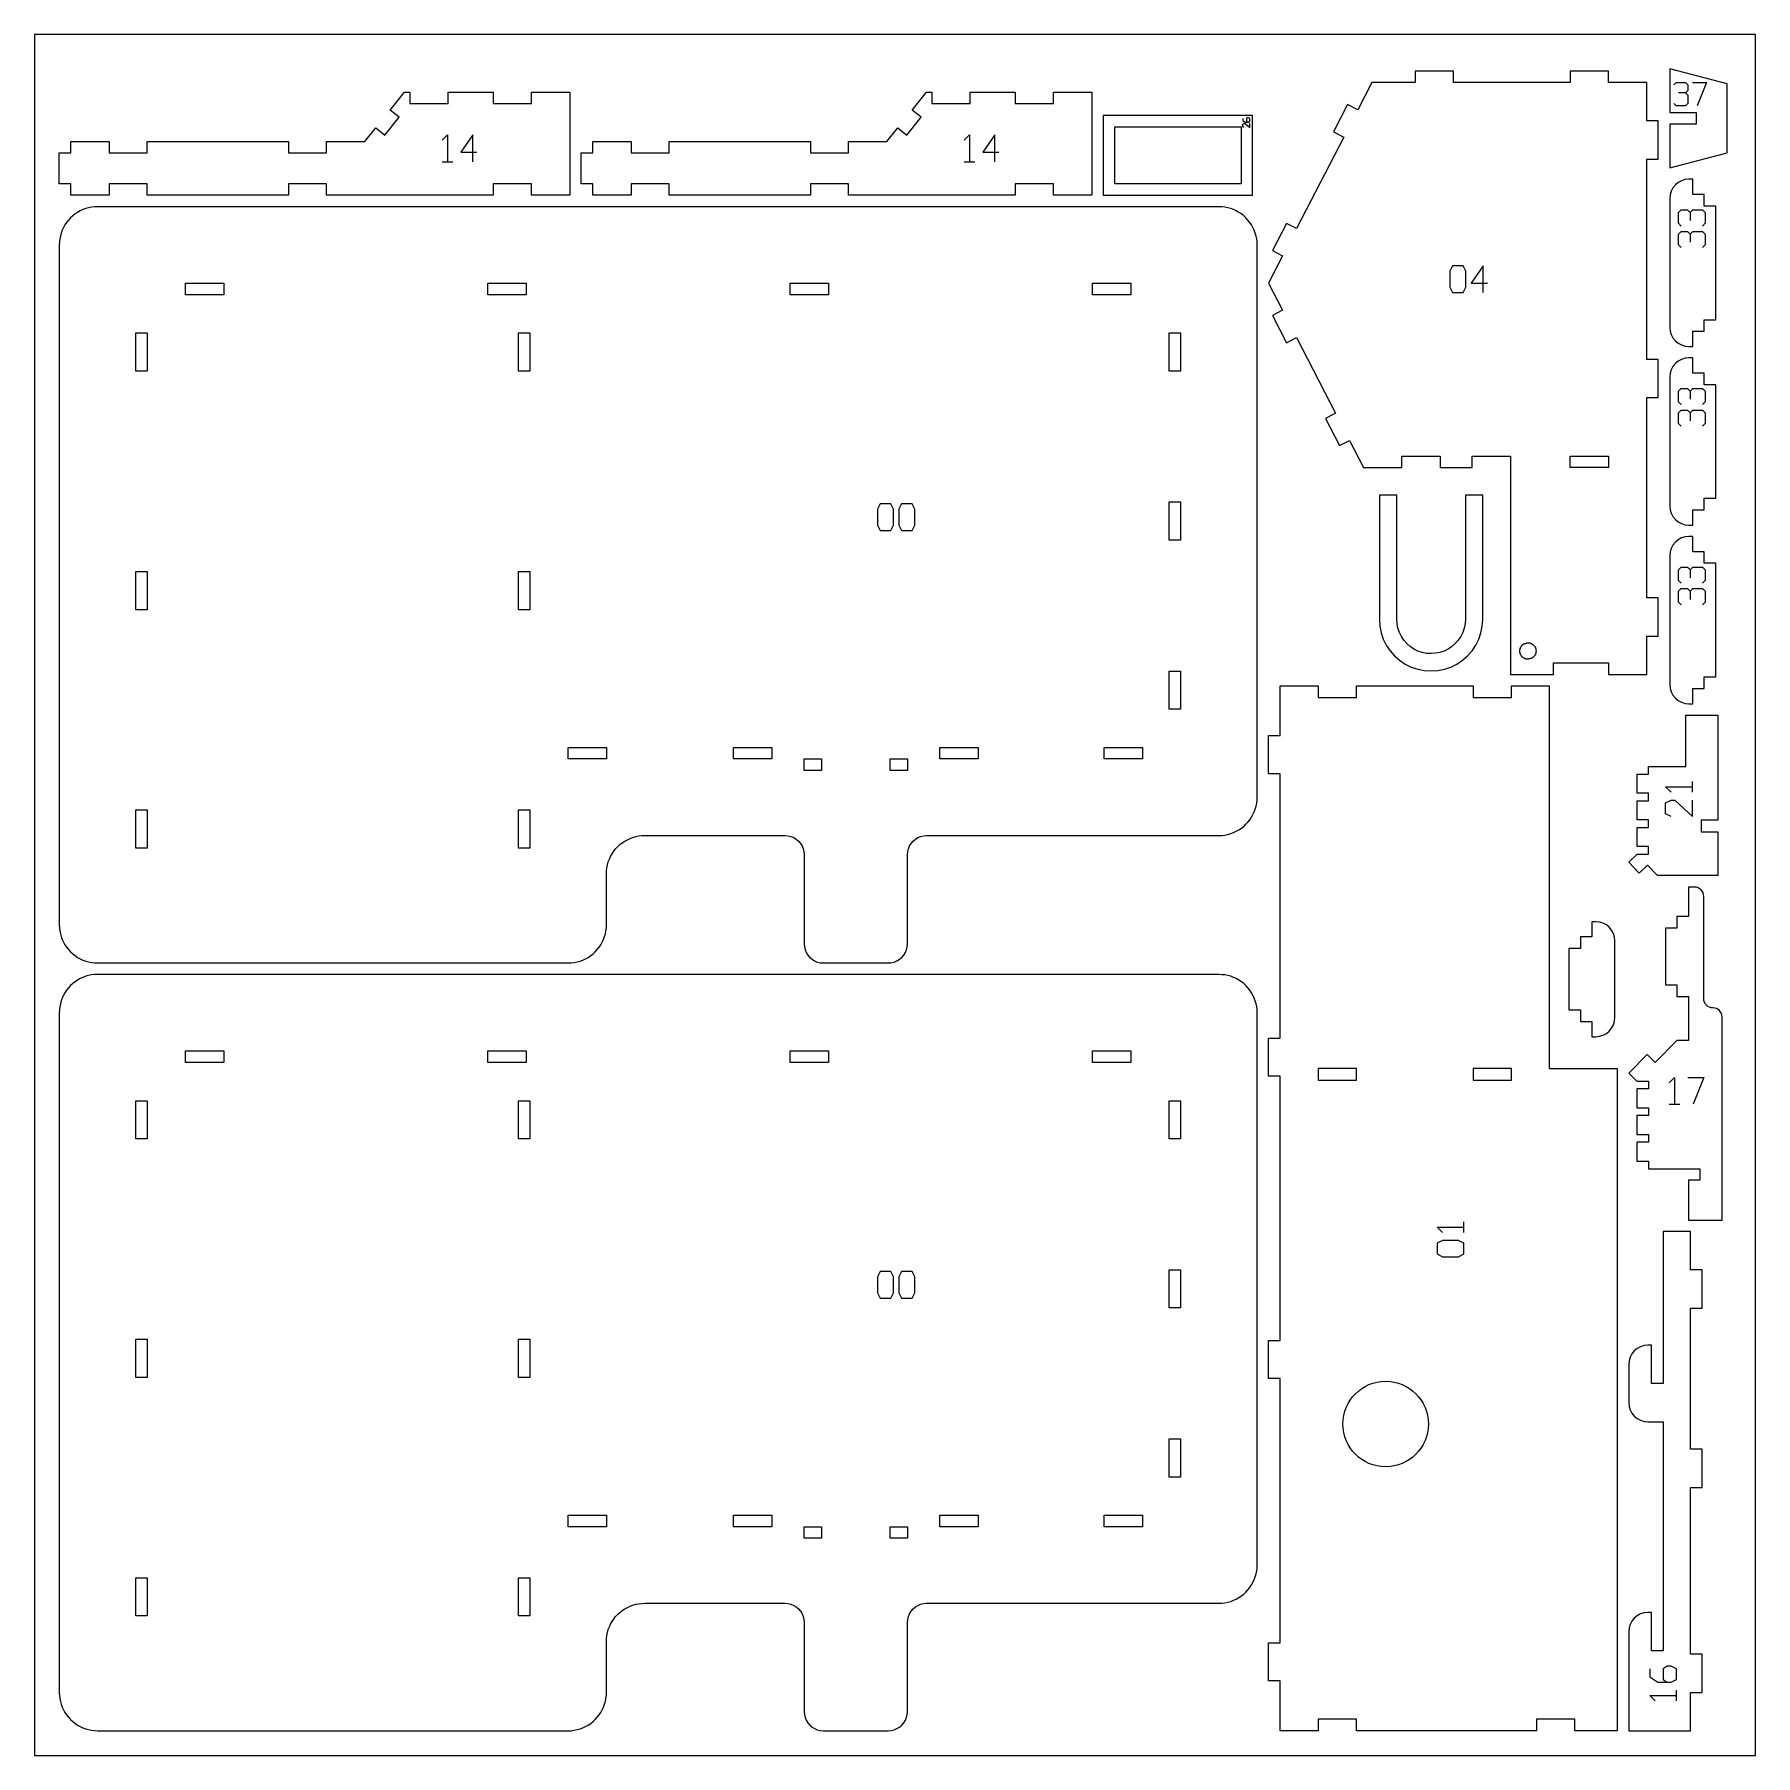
# Model space of a CAD drawing. Header units: millimetres. Extents: x 0 to 450, y 0 to 450.
import ezdxf

# ---------------------------------------------------------------- set-up
doc = ezdxf.new("R2010")
doc.units = ezdxf.units.MM
for name, color, linetype in [('CUT', 1, 'Continuous'), ('ENGRAVE', 5, 'Continuous'), ('SHEET', 8, 'Continuous')]:
    doc.layers.add(name, color=color, linetype=linetype)

msp = doc.modelspace()

# ---------------------------------------------------------------- linework, layer by layer
at = {"layer": 'CUT'}
for p, q in [((442.53, 437.08), (427.57, 441.01)), ((427.57, 441.01), (427.57, 429.57)), ((349.67, 437.39), (346, 430.28)), ((361.04, 437.39), (349.67, 437.39)), ((361.04, 440.39), (361.04, 437.39)), ((371.04, 440.39), (361.04, 440.39)), ((371.04, 437.39), (371.04, 440.39)), ((401.56, 437.39), (371.04, 437.39)), ((401.56, 440.39), (401.56, 437.39)), ((411.56, 440.39), (401.56, 440.39)), ((411.56, 437.39), (411.56, 440.39)), ((421.57, 437.39), (411.56, 437.39)), ((421.57, 427.39), (421.57, 437.39)), ((442.53, 419.05), (442.53, 437.08)), ((93, 430.24), (96.75, 434.91)), ((96.75, 434.91), (98.19, 434.91)), ((98.19, 434.91), (98.19, 431.91)), ((108.19, 431.91), (108.19, 434.91)), ((108.19, 434.91), (119.98, 434.91)), ((119.98, 434.91), (119.98, 431.91)), ((129.98, 431.91), (129.98, 434.91)), ((129.98, 434.91), (139.98, 434.91)), ((139.98, 434.91), (139.98, 407.96)), ((229.48, 430.24), (233.23, 434.91)), ((233.23, 434.91), (234.67, 434.91)), ((234.67, 434.91), (234.67, 431.91)), ((244.67, 431.91), (244.67, 434.91)), ((244.67, 434.91), (256.45, 434.91)), ((256.45, 434.91), (256.45, 431.91)), ((266.46, 431.91), (266.46, 434.91)), ((266.46, 434.91), (276.46, 434.91)), ((276.46, 434.91), (276.46, 407.96)), ((91.59, 423.68), (95.34, 428.36)), ((95.34, 428.36), (93, 430.24)), ((98.19, 431.91), (108.19, 431.91)), ((119.98, 431.91), (129.98, 431.91)), ((228.07, 423.68), (231.82, 428.36)), ((231.82, 428.36), (229.48, 430.24)), ((234.67, 431.91), (244.67, 431.91)), ((256.45, 431.91), (266.46, 431.91)), ((279.46, 428.83), (279.46, 407.96)), ((318.47, 428.83), (279.46, 428.83)), ((318.47, 407.96), (318.47, 428.83)), ((343.33, 431.65), (339.67, 424.54)), ((346, 430.28), (343.33, 431.65)), ((427.57, 429.57), (434.43, 429.57)), ((434.43, 429.57), (434.43, 426.57)), ((86.4, 422.01), (89.25, 425.56)), ((89.25, 425.56), (91.59, 423.68)), ((222.88, 422.01), (225.73, 425.56)), ((225.73, 425.56), (228.07, 423.68)), ((282.46, 410.96), (282.46, 425.83)), ((282.46, 425.83), (315.47, 425.83)), ((315.47, 425.83), (315.47, 410.96)), ((342.34, 423.16), (330.01, 399.22)), ((339.67, 424.54), (342.34, 423.16)), ((424.57, 427.39), (421.57, 427.39)), ((424.57, 417.39), (424.57, 427.39)), ((427.57, 426.57), (427.57, 415.12)), ((434.43, 426.57), (427.57, 426.57)), ((6.5, 410.96), (6.5, 419.01)), ((6.5, 419.01), (9.5, 419.01)), ((9.5, 419.01), (9.5, 422.01)), ((9.5, 422.01), (19.5, 422.01)), ((19.5, 422.01), (19.5, 419.01)), ((19.5, 419.01), (29.5, 419.01)), ((29.5, 419.01), (29.5, 422.01)), ((29.5, 422.01), (66.4, 422.01)), ((66.4, 422.01), (66.4, 419.01)), ((66.4, 419.01), (76.4, 419.01)), ((76.4, 419.01), (76.4, 422.01)), ((76.4, 422.01), (86.4, 422.01)), ((142.98, 410.96), (142.98, 419.01)), ((142.98, 419.01), (145.98, 419.01)), ((145.98, 419.01), (145.98, 422.01)), ((145.98, 422.01), (155.98, 422.01)), ((155.98, 422.01), (155.98, 419.01)), ((155.98, 419.01), (165.98, 419.01)), ((165.98, 419.01), (165.98, 422.01)), ((165.98, 422.01), (202.88, 422.01)), ((202.88, 422.01), (202.88, 419.01)), ((202.88, 419.01), (212.88, 419.01)), ((212.88, 419.01), (212.88, 422.01)), ((212.88, 422.01), (222.88, 422.01)), ((427.57, 415.12), (442.53, 419.05)), ((421.57, 365.03), (421.57, 417.39)), ((421.57, 417.39), (424.57, 417.39)), ((9.5, 410.96), (6.5, 410.96)), ((9.5, 407.96), (9.5, 410.96)), ((19.5, 410.96), (19.5, 407.96)), ((29.5, 410.96), (19.5, 410.96)), ((29.5, 407.96), (29.5, 410.96)), ((66.4, 410.96), (66.4, 407.96)), ((76.4, 410.96), (66.4, 410.96)), ((76.4, 407.96), (76.4, 410.96)), ((119.98, 410.96), (119.98, 407.96)), ((129.98, 410.96), (119.98, 410.96)), ((129.98, 407.96), (129.98, 410.96)), ((145.98, 410.96), (142.98, 410.96)), ((145.98, 407.96), (145.98, 410.96)), ((155.98, 410.96), (155.98, 407.96)), ((165.98, 410.96), (155.98, 410.96)), ((165.98, 407.96), (165.98, 410.96)), ((202.88, 410.96), (202.88, 407.96)), ((212.88, 410.96), (202.88, 410.96)), ((212.88, 407.96), (212.88, 410.96)), ((256.45, 410.96), (256.45, 407.96)), ((266.46, 410.96), (256.45, 410.96)), ((266.46, 407.96), (266.46, 410.96)), ((315.47, 410.96), (282.46, 410.96)), ((428.41, 409.9), (427.95, 409.04)), ((429.03, 410.66), (428.41, 409.9)), ((429.79, 411.28), (429.03, 410.66)), ((430.65, 411.74), (429.79, 411.28)), ((431.59, 412.03), (430.65, 411.74)), ((432.57, 412.12), (431.59, 412.03)), ((433.57, 412.12), (432.57, 412.12)), ((433.57, 408.12), (433.57, 412.12)), ((19.5, 407.96), (9.5, 407.96)), ((66.4, 407.96), (29.5, 407.96)), ((119.98, 407.96), (76.4, 407.96)), ((139.98, 407.96), (129.98, 407.96)), ((155.98, 407.96), (145.98, 407.96)), ((202.88, 407.96), (165.98, 407.96)), ((256.45, 407.96), (212.88, 407.96)), ((276.46, 407.96), (266.46, 407.96)), ((279.46, 407.96), (318.47, 407.96)), ((427.66, 408.1), (427.57, 407.12)), ((427.57, 407.12), (427.57, 373.42)), ((427.95, 409.04), (427.66, 408.1)), ((436.57, 408.12), (433.57, 408.12)), ((436.57, 405.12), (436.57, 408.12)), ((439.57, 405.12), (436.57, 405.12)), ((439.57, 375.42), (439.57, 405.12)), ((8.41, 400.83), (7.97, 400.18)), ((8.9, 401.45), (8.41, 400.83)), ((9.43, 402.03), (8.9, 401.45)), ((10.01, 402.56), (9.43, 402.03)), ((10.62, 403.05), (10.01, 402.56)), ((11.28, 403.48), (10.62, 403.05)), ((11.96, 403.87), (11.28, 403.48)), ((12.67, 404.19), (11.96, 403.87)), ((13.41, 404.47), (12.67, 404.19)), ((14.17, 404.68), (13.41, 404.47)), ((14.94, 404.83), (14.17, 404.68)), ((15.72, 404.93), (14.94, 404.83)), ((16.5, 404.96), (15.72, 404.93)), ((309.68, 404.96), (16.5, 404.96)), ((310.46, 404.89), (309.68, 404.96)), ((311.24, 404.83), (310.46, 404.89)), ((312.01, 404.68), (311.24, 404.83)), ((312.77, 404.47), (312.01, 404.68)), ((313.5, 404.19), (312.77, 404.47)), ((314.22, 403.87), (313.5, 404.19)), ((314.9, 403.48), (314.22, 403.87)), ((315.56, 403.05), (314.9, 403.48)), ((316.17, 402.56), (315.56, 403.05)), ((316.75, 402.03), (316.17, 402.56)), ((317.28, 401.45), (316.75, 402.03)), ((317.77, 400.83), (317.28, 401.45)), ((318.2, 400.18), (317.77, 400.83)), ((327.34, 400.59), (323.67, 393.48)), ((330.01, 399.22), (327.34, 400.59)), ((6.62, 396.52), (6.53, 395.74)), ((6.78, 397.29), (6.62, 396.52)), ((6.99, 398.05), (6.78, 397.29)), ((7.26, 398.78), (6.99, 398.05)), ((7.59, 399.5), (7.26, 398.78)), ((7.97, 400.18), (7.59, 399.5)), ((318.59, 399.5), (318.2, 400.18)), ((318.92, 398.78), (318.59, 399.5)), ((319.19, 398.05), (318.92, 398.78)), ((319.4, 397.29), (319.19, 398.05)), ((319.56, 396.52), (319.4, 397.29)), ((319.65, 395.74), (319.56, 396.52)), ((6.53, 395.74), (6.5, 394.95)), ((6.5, 394.95), (6.5, 217.23)), ((319.68, 394.95), (319.65, 395.74)), ((319.68, 250.56), (319.68, 394.95)), ((326.34, 392.1), (322.68, 384.99)), ((323.67, 393.48), (326.34, 392.1)), ((39.51, 381.95), (39.51, 384.95)), ((39.51, 384.95), (49.51, 384.95)), ((49.51, 384.95), (49.51, 381.95)), ((118.56, 381.95), (118.56, 384.95)), ((118.56, 384.95), (128.56, 384.95)), ((128.56, 384.95), (128.56, 381.95)), ((197.62, 381.95), (197.62, 384.95)), ((197.62, 384.95), (207.62, 384.95)), ((207.62, 384.95), (207.62, 381.95)), ((276.67, 381.95), (276.67, 384.95)), ((276.67, 384.95), (286.67, 384.95)), ((286.67, 384.95), (286.67, 381.95)), ((322.68, 384.99), (326.34, 377.88)), ((49.51, 381.95), (39.51, 381.95)), ((128.56, 381.95), (118.56, 381.95)), ((207.62, 381.95), (197.62, 381.95)), ((286.67, 381.95), (276.67, 381.95)), ((326.34, 377.88), (323.67, 376.5)), ((323.67, 376.5), (327.34, 369.39)), ((436.57, 372.42), (436.57, 375.42)), ((436.57, 375.42), (439.57, 375.42)), ((26.5, 361.95), (26.5, 371.95)), ((26.5, 371.95), (29.5, 371.95)), ((29.5, 371.95), (29.5, 361.95)), ((126.56, 361.95), (126.56, 371.95)), ((126.56, 371.95), (129.56, 371.95)), ((129.56, 371.95), (129.56, 361.95)), ((296.67, 361.95), (296.67, 371.95)), ((296.67, 371.95), (299.67, 371.95)), ((299.67, 371.95), (299.67, 361.95)), ((327.34, 369.39), (330.01, 370.76)), ((330.01, 370.76), (340.19, 350.99)), ((427.57, 373.42), (427.66, 372.45)), ((427.66, 372.45), (427.95, 371.51)), ((427.95, 371.51), (428.41, 370.64)), ((428.41, 370.64), (429.03, 369.89)), ((429.03, 369.89), (429.79, 369.26)), ((429.79, 369.26), (430.65, 368.8)), ((433.57, 368.42), (433.57, 372.42)), ((433.57, 372.42), (436.57, 372.42)), ((424.57, 365.03), (421.57, 365.03)), ((424.57, 355.03), (424.57, 365.03)), ((429.79, 364.58), (429.03, 363.96)), ((430.65, 365.04), (429.79, 364.58)), ((430.65, 368.8), (431.59, 368.52)), ((431.59, 365.33), (430.65, 365.04)), ((431.59, 368.52), (432.57, 368.42)), ((432.57, 365.42), (431.59, 365.33)), ((432.57, 368.42), (433.57, 368.42)), ((433.57, 365.42), (432.57, 365.42)), ((433.57, 361.42), (433.57, 365.42)), ((29.5, 361.95), (26.5, 361.95)), ((129.56, 361.95), (126.56, 361.95)), ((299.67, 361.95), (296.67, 361.95)), ((427.66, 361.4), (427.57, 360.42)), ((427.57, 360.42), (427.57, 326.72)), ((427.95, 362.33), (427.66, 361.4)), ((428.41, 363.2), (427.95, 362.33)), ((429.03, 363.96), (428.41, 363.2)), ((436.57, 361.42), (433.57, 361.42)), ((436.57, 358.42), (436.57, 361.42)), ((439.57, 358.42), (436.57, 358.42)), ((439.57, 328.72), (439.57, 358.42)), ((421.57, 302.67), (421.57, 355.03)), ((421.57, 355.03), (424.57, 355.03)), ((340.19, 350.99), (337.52, 349.61)), ((337.52, 349.61), (341.18, 342.5)), ((341.18, 342.5), (343.85, 343.87)), ((343.85, 343.87), (347.52, 336.76)), ((357.52, 336.76), (357.52, 339.76)), ((357.52, 339.76), (367.52, 339.76)), ((367.52, 339.76), (367.52, 336.76)), ((375.9, 336.76), (375.9, 339.76)), ((375.9, 339.76), (385.9, 339.76)), ((385.9, 339.76), (385.9, 282.67)), ((401.56, 336.76), (401.56, 339.76)), ((401.56, 339.76), (411.56, 339.76)), ((411.56, 339.76), (411.56, 336.76)), ((347.52, 336.76), (357.52, 336.76)), ((367.52, 336.76), (375.9, 336.76)), ((411.56, 336.76), (401.56, 336.76)), ((351.65, 329.57), (351.65, 297.03)), ((356.18, 329.57), (351.65, 329.57)), ((356.18, 297.18), (356.18, 329.57)), ((374.13, 329.57), (374.13, 297.18)), ((378.66, 329.57), (374.13, 329.57)), ((378.66, 297.03), (378.66, 329.57)), ((436.57, 325.72), (436.57, 328.72)), ((436.57, 328.72), (439.57, 328.72)), ((296.67, 317.75), (296.67, 327.76)), ((296.67, 327.76), (299.67, 327.76)), ((299.67, 327.76), (299.67, 317.75)), ((427.57, 326.72), (427.66, 325.74)), ((427.66, 325.74), (427.95, 324.8)), ((427.95, 324.8), (428.41, 323.94)), ((433.57, 321.72), (433.57, 325.72)), ((433.57, 325.72), (436.57, 325.72)), ((428.41, 323.94), (429.03, 323.18)), ((429.03, 323.18), (429.79, 322.56)), ((429.79, 322.56), (430.65, 322.1)), ((430.65, 322.1), (431.59, 321.81)), ((431.59, 321.81), (432.57, 321.72)), ((432.57, 321.72), (433.57, 321.72)), ((299.67, 317.75), (296.67, 317.75)), ((427.95, 315.63), (427.66, 314.69)), ((428.41, 316.49), (427.95, 315.63)), ((429.03, 317.25), (428.41, 316.49)), ((429.79, 317.87), (429.03, 317.25)), ((430.65, 318.34), (429.79, 317.87)), ((431.59, 318.62), (430.65, 318.34)), ((432.57, 318.72), (431.59, 318.62)), ((433.57, 318.72), (432.57, 318.72)), ((433.57, 314.72), (433.57, 318.72)), ((427.66, 314.69), (427.57, 313.72)), ((427.57, 313.72), (427.57, 280.01)), ((436.57, 314.72), (433.57, 314.72)), ((436.57, 311.72), (436.57, 314.72)), ((439.57, 311.72), (436.57, 311.72)), ((439.57, 282.01), (439.57, 311.72)), ((26.5, 299.59), (26.5, 309.59)), ((26.5, 309.59), (29.5, 309.59)), ((29.5, 309.59), (29.5, 299.59)), ((126.56, 299.59), (126.56, 309.59)), ((126.56, 309.59), (129.56, 309.59)), ((129.56, 309.59), (129.56, 299.59)), ((424.57, 302.67), (421.57, 302.67)), ((424.57, 292.67), (424.57, 302.67)), ((29.5, 299.59), (26.5, 299.59)), ((129.56, 299.59), (126.56, 299.59)), ((351.65, 297.03), (351.76, 295.32)), ((356.26, 295.91), (356.18, 297.18)), ((374.13, 297.18), (374.05, 295.91)), ((378.55, 295.32), (378.66, 297.03)), ((351.76, 295.32), (352.1, 293.58)), ((352.1, 293.58), (352.67, 291.91)), ((356.49, 294.76), (356.26, 295.91)), ((356.87, 293.65), (356.49, 294.76)), ((357.39, 292.59), (356.87, 293.65)), ((358.04, 291.62), (357.39, 292.59)), ((372.92, 292.59), (372.27, 291.62)), ((373.44, 293.65), (372.92, 292.59)), ((373.82, 294.76), (373.44, 293.65)), ((374.05, 295.91), (373.82, 294.76)), ((377.64, 291.91), (378.21, 293.58)), ((378.21, 293.58), (378.55, 295.32)), ((421.57, 282.67), (421.57, 292.67)), ((421.57, 292.67), (424.57, 292.67)), ((352.67, 291.91), (353.45, 290.32)), ((353.45, 290.32), (354.44, 288.85)), ((354.44, 288.85), (355.6, 287.53)), ((358.81, 290.74), (358.04, 291.62)), ((359.7, 289.96), (358.81, 290.74)), ((360.67, 289.31), (359.7, 289.96)), ((361.72, 288.79), (360.67, 289.31)), ((362.83, 288.42), (361.72, 288.79)), ((363.98, 288.11), (362.83, 288.42)), ((365.16, 288.11), (363.98, 288.11)), ((366.33, 288.19), (365.16, 288.11)), ((367.48, 288.42), (366.33, 288.19)), ((368.59, 288.79), (367.48, 288.42)), ((369.64, 289.31), (368.59, 288.79)), ((370.61, 289.96), (369.64, 289.31)), ((371.5, 290.74), (370.61, 289.96)), ((372.27, 291.62), (371.5, 290.74)), ((374.71, 287.53), (375.87, 288.85)), ((375.87, 288.85), (376.86, 290.32)), ((376.86, 290.32), (377.64, 291.91)), ((388.36, 288.79), (388.38, 289.07)), ((388.38, 288.52), (388.36, 288.79)), ((388.38, 289.07), (388.43, 289.34)), ((388.43, 288.24), (388.38, 288.52)), ((388.43, 289.34), (388.52, 289.61)), ((388.52, 287.98), (388.43, 288.24)), ((388.52, 289.61), (388.65, 289.85)), ((388.65, 289.85), (388.8, 290.08)), ((388.8, 290.08), (388.98, 290.29)), ((388.98, 290.29), (389.19, 290.48)), ((389.19, 290.48), (389.42, 290.63)), ((389.42, 290.63), (389.67, 290.75)), ((389.67, 290.75), (389.93, 290.75)), ((389.93, 290.84), (390.21, 290.84)), ((390.21, 290.9), (390.48, 290.9)), ((390.48, 290.92), (390.76, 290.92)), ((390.76, 290.9), (391.03, 290.9)), ((391.03, 290.84), (391.29, 290.84)), ((391.29, 290.75), (391.54, 290.63)), ((391.54, 290.63), (391.77, 290.48)), ((391.77, 290.48), (391.98, 290.29)), ((391.98, 290.29), (392.17, 290.08)), ((392.17, 290.08), (392.32, 289.85)), ((392.32, 289.85), (392.44, 289.61)), ((392.44, 289.61), (392.53, 289.34)), ((392.53, 288.24), (392.44, 287.98)), ((392.53, 289.34), (392.59, 289.07)), ((392.59, 288.52), (392.53, 288.24)), ((392.59, 289.07), (392.6, 288.79)), ((392.6, 288.79), (392.59, 288.52)), ((296.67, 273.56), (296.67, 283.56)), ((296.67, 283.56), (299.67, 283.56)), ((299.67, 283.56), (299.67, 273.56)), ((355.6, 287.53), (356.93, 286.36)), ((356.93, 286.36), (358.4, 285.38)), ((358.4, 285.38), (359.98, 284.6)), ((359.98, 284.6), (361.66, 284.03)), ((361.66, 284.03), (363.39, 283.68)), ((363.39, 283.68), (365.16, 283.57)), ((365.16, 283.57), (366.92, 283.68)), ((366.92, 283.68), (368.65, 284.03)), ((368.65, 284.03), (370.33, 284.6)), ((370.33, 284.6), (371.91, 285.38)), ((371.91, 285.38), (373.38, 286.36)), ((373.38, 286.36), (374.71, 287.53)), ((388.65, 287.73), (388.52, 287.98)), ((388.8, 287.5), (388.65, 287.73)), ((388.98, 287.29), (388.8, 287.5)), ((389.19, 287.11), (388.98, 287.29)), ((389.42, 286.96), (389.19, 287.11)), ((389.67, 286.83), (389.42, 286.96)), ((389.93, 286.74), (389.67, 286.74)), ((390.21, 286.69), (389.93, 286.69)), ((390.48, 286.67), (390.21, 286.67)), ((390.76, 286.69), (390.48, 286.69)), ((391.03, 286.74), (390.76, 286.74)), ((391.29, 286.83), (391.03, 286.83)), ((391.54, 286.96), (391.29, 286.83)), ((391.77, 287.11), (391.54, 286.96)), ((391.98, 287.29), (391.77, 287.11)), ((392.17, 287.5), (391.98, 287.29)), ((392.32, 287.73), (392.17, 287.5)), ((392.44, 287.98), (392.32, 287.73)), ((397.21, 282.67), (397.21, 285.67)), ((397.21, 285.67), (411.56, 285.67)), ((411.56, 285.67), (411.56, 282.67)), ((325.68, 279.67), (335.68, 279.67)), ((325.68, 266.67), (325.68, 279.67)), ((335.68, 279.67), (335.68, 276.67)), ((345.68, 279.67), (376.2, 279.67)), ((345.68, 276.67), (345.68, 279.67)), ((376.2, 279.67), (376.2, 276.67)), ((385.9, 282.67), (397.21, 282.67)), ((386.2, 279.67), (396, 279.67)), ((386.2, 276.67), (386.2, 279.67)), ((396, 279.67), (396, 179.62)), ((411.56, 282.67), (421.57, 282.67)), ((427.57, 280.01), (427.66, 279.04)), ((427.66, 279.04), (427.95, 278.1)), ((433.57, 275.01), (433.57, 279.01)), ((433.57, 279.01), (436.57, 279.01)), ((436.57, 279.01), (436.57, 282.01)), ((436.57, 282.01), (439.57, 282.01)), ((335.68, 276.67), (345.68, 276.67)), ((376.2, 276.67), (386.2, 276.67)), ((427.95, 278.1), (428.41, 277.24)), ((428.41, 277.24), (429.03, 276.48)), ((429.03, 276.48), (429.79, 275.86)), ((429.79, 275.86), (430.65, 275.39)), ((430.65, 275.39), (431.59, 275.11)), ((431.59, 275.11), (432.57, 275.01)), ((432.57, 275.01), (433.57, 275.01)), ((299.67, 273.56), (296.67, 273.56)), ((431.76, 272.01), (440.13, 272.01)), ((431.76, 258.56), (431.76, 272.01)), ((440.13, 272.01), (440.13, 244.53)), ((322.68, 266.67), (325.68, 266.67)), ((322.68, 256.67), (322.68, 266.67)), ((139.56, 260.56), (139.56, 263.56)), ((139.56, 263.56), (149.56, 263.56)), ((149.56, 263.56), (149.56, 260.56)), ((182.77, 260.56), (182.77, 263.56)), ((182.77, 263.56), (192.77, 263.56)), ((192.77, 263.56), (192.77, 260.56)), ((236.72, 260.56), (236.72, 263.56)), ((236.72, 263.56), (246.72, 263.56)), ((246.72, 263.56), (246.72, 260.56)), ((279.67, 260.56), (279.67, 263.56)), ((279.67, 263.56), (289.67, 263.56)), ((289.67, 263.56), (289.67, 260.56)), ((149.56, 260.56), (139.56, 260.56)), ((192.77, 260.56), (182.77, 260.56)), ((201.24, 257.56), (201.24, 260.56)), ((201.24, 260.56), (205.77, 260.56)), ((205.77, 257.56), (201.24, 257.56)), ((205.77, 260.56), (205.77, 257.56)), ((223.72, 257.56), (223.72, 260.56)), ((223.72, 260.56), (228.25, 260.56)), ((228.25, 257.56), (223.72, 257.56)), ((228.25, 260.56), (228.25, 257.56)), ((246.72, 260.56), (236.72, 260.56)), ((289.67, 260.56), (279.67, 260.56)), ((325.68, 256.67), (322.68, 256.67)), ((325.68, 187.61), (325.68, 256.67)), ((419.01, 256.56), (422.01, 256.56)), ((419.01, 251.6), (419.01, 256.56)), ((422.01, 258.56), (431.76, 258.56)), ((422.01, 256.56), (422.01, 258.56)), ((319.19, 247.47), (319.4, 248.22)), ((319.4, 248.22), (319.56, 248.99)), ((319.56, 248.99), (319.65, 249.77)), ((319.65, 249.77), (319.68, 250.56)), ((422.01, 251.6), (419.01, 251.6)), ((419.01, 249.6), (422.01, 249.6)), ((419.01, 244.64), (419.01, 249.6)), ((422.01, 249.6), (422.01, 251.6)), ((26.5, 237.23), (26.5, 247.24)), ((26.5, 247.24), (29.5, 247.24)), ((29.5, 247.24), (29.5, 237.23)), ((126.56, 237.23), (126.56, 247.24)), ((126.56, 247.24), (129.56, 247.24)), ((129.56, 247.24), (129.56, 237.23)), ((316.17, 242.95), (316.75, 243.48)), ((316.75, 243.48), (317.28, 244.06)), ((317.28, 244.06), (317.77, 244.68)), ((317.77, 244.68), (318.2, 245.33)), ((318.2, 245.33), (318.59, 246.02)), ((318.59, 246.02), (318.92, 246.73)), ((318.92, 246.73), (319.19, 247.47)), ((422.01, 244.64), (419.01, 244.64)), ((422.01, 242.64), (422.01, 244.64)), ((440.13, 244.53), (435.76, 244.53)), ((435.76, 244.53), (435.76, 241.53)), ((153.07, 238.16), (153.68, 238.64)), ((153.68, 238.64), (154.34, 239.08)), ((154.34, 239.08), (155.02, 239.46)), ((155.02, 239.46), (155.74, 239.79)), ((155.74, 239.79), (156.47, 240.07)), ((156.47, 240.07), (157.23, 240.28)), ((157.23, 240.28), (158, 240.43)), ((158, 240.43), (158.78, 240.52)), ((158.78, 240.52), (159.56, 240.55)), ((159.56, 240.55), (196.24, 240.55)), ((196.24, 240.55), (197.02, 240.49)), ((197.02, 240.49), (197.78, 240.31)), ((197.78, 240.31), (198.51, 240.01)), ((198.51, 240.01), (199.18, 239.6)), ((199.18, 239.6), (199.77, 239.09)), ((199.77, 239.09), (200.28, 238.49)), ((229.21, 238.49), (229.72, 239.09)), ((229.72, 239.09), (230.32, 239.6)), ((230.32, 239.6), (230.98, 240.01)), ((230.98, 240.01), (231.71, 240.31)), ((231.71, 240.31), (232.47, 240.49)), ((232.47, 240.49), (233.25, 240.55)), ((233.25, 240.55), (309.68, 240.55)), ((309.68, 240.55), (310.46, 240.59)), ((310.46, 240.59), (311.24, 240.68)), ((311.24, 240.68), (312.01, 240.83)), ((312.01, 240.83), (312.77, 241.04)), ((312.77, 241.04), (313.5, 241.32)), ((313.5, 241.32), (314.22, 241.65)), ((314.22, 241.65), (314.9, 242.03)), ((314.9, 242.03), (315.56, 242.47)), ((315.56, 242.47), (316.17, 242.95)), ((419.01, 242.64), (422.01, 242.64)), ((419.01, 237.67), (419.01, 242.64)), ((435.76, 241.53), (440.13, 241.53)), ((440.13, 241.53), (440.13, 230.06)), ((29.5, 237.23), (26.5, 237.23)), ((129.56, 237.23), (126.56, 237.23)), ((150.05, 233.64), (150.32, 234.38)), ((150.32, 234.38), (150.65, 235.09)), ((150.65, 235.09), (151.04, 235.78)), ((151.04, 235.78), (151.47, 236.43)), ((151.47, 236.43), (151.96, 237.05)), ((151.96, 237.05), (152.49, 237.63)), ((152.49, 237.63), (153.07, 238.16)), ((200.28, 238.49), (200.69, 237.82)), ((200.69, 237.82), (200.99, 237.1)), ((200.99, 237.1), (201.18, 236.34)), ((201.18, 236.34), (201.24, 235.55)), ((201.24, 235.55), (201.24, 212.23)), ((228.25, 235.55), (228.32, 236.34)), ((228.25, 212.23), (228.25, 235.55)), ((228.32, 236.34), (228.5, 237.1)), ((228.5, 237.1), (228.8, 237.82)), ((228.8, 237.82), (229.21, 238.49)), ((416.83, 233.61), (419.01, 235.67)), ((422.01, 237.67), (419.01, 237.67)), ((419.01, 235.67), (422.01, 235.67)), ((422.01, 235.67), (422.01, 237.67)), ((149.56, 230.55), (149.59, 231.34)), ((149.56, 217.23), (149.56, 230.55)), ((149.59, 231.34), (149.68, 232.12)), ((149.68, 232.12), (149.84, 232.89)), ((149.84, 232.89), (150.05, 233.64)), ((419.58, 230.71), (416.83, 233.61)), ((421.76, 232.77), (419.58, 230.71)), ((424.32, 230.06), (421.76, 232.77)), ((440.13, 230.06), (424.32, 230.06)), ((432.45, 227.06), (432.45, 219.35)), ((434.05, 227.06), (432.45, 227.06)), ((434.52, 227.01), (434.05, 227.06)), ((434.97, 226.87), (434.52, 227.01)), ((435.38, 226.65), (434.97, 226.87)), ((435.75, 226.35), (435.38, 226.65)), ((436.04, 225.99), (435.75, 226.35)), ((436.27, 225.57), (436.04, 225.99)), ((436.4, 225.12), (436.27, 225.57)), ((436.45, 224.65), (436.4, 225.12)), ((436.45, 197.88), (436.45, 224.65)), ((6.5, 217.23), (6.53, 216.45)), ((6.53, 216.45), (6.62, 215.67)), ((149.44, 215.67), (149.53, 216.45)), ((149.53, 216.45), (149.56, 217.23)), ((408.2, 218.02), (407.2, 218.02)), ((407.2, 218.02), (407.2, 214.02)), ((409.18, 217.92), (408.2, 218.02)), ((410.12, 217.64), (409.18, 217.92)), ((410.98, 217.18), (410.12, 217.64)), ((411.74, 216.56), (410.98, 217.18)), ((412.36, 215.8), (411.74, 216.56)), ((426.45, 216.35), (426.45, 201.48)), ((429.45, 216.35), (426.45, 216.35)), ((429.45, 219.35), (429.45, 216.35)), ((432.45, 219.35), (429.45, 219.35)), ((6.62, 215.67), (6.78, 214.89)), ((6.78, 214.89), (6.99, 214.14)), ((6.99, 214.14), (7.26, 213.4)), ((7.26, 213.4), (7.59, 212.69)), ((7.59, 212.69), (7.97, 212)), ((7.97, 212), (8.41, 211.35)), ((147.65, 211.35), (148.09, 212)), ((148.09, 212), (148.47, 212.69)), ((148.47, 212.69), (148.8, 213.4)), ((148.8, 213.4), (149.07, 214.14)), ((149.07, 214.14), (149.29, 214.89)), ((149.29, 214.89), (149.44, 215.67)), ((201.24, 212.23), (201.3, 211.45)), ((228.19, 211.45), (228.25, 212.23)), ((407.2, 214.02), (404.2, 214.02)), ((404.2, 214.02), (404.2, 211.02)), ((412.82, 214.93), (412.36, 215.8)), ((413.11, 214), (412.82, 214.93)), ((413.2, 213.02), (413.11, 214)), ((413.2, 192.95), (413.2, 213.02)), ((8.41, 211.35), (8.9, 210.73)), ((8.9, 210.73), (9.43, 210.16)), ((9.43, 210.16), (10.01, 209.62)), ((10.01, 209.62), (10.62, 209.14)), ((10.62, 209.14), (11.28, 208.7)), ((11.28, 208.7), (11.96, 208.32)), ((11.96, 208.32), (12.67, 207.99)), ((12.67, 207.99), (13.41, 207.72)), ((13.41, 207.72), (14.17, 207.5)), ((14.17, 207.5), (14.94, 207.35)), ((14.94, 207.35), (15.72, 207.26)), ((15.72, 207.26), (16.5, 207.23)), ((16.5, 207.23), (139.56, 207.23)), ((139.56, 207.23), (140.34, 207.23)), ((140.34, 207.23), (141.12, 207.35)), ((141.12, 207.35), (141.89, 207.5)), ((141.89, 207.5), (142.65, 207.72)), ((142.65, 207.72), (143.39, 207.99)), ((143.39, 207.99), (144.1, 208.32)), ((144.1, 208.32), (144.79, 208.7)), ((144.79, 208.7), (145.44, 209.14)), ((145.44, 209.14), (146.06, 209.62)), ((146.06, 209.62), (146.63, 210.16)), ((146.63, 210.16), (147.16, 210.73)), ((147.16, 210.73), (147.65, 211.35)), ((201.3, 211.45), (201.48, 210.68)), ((201.48, 210.68), (201.78, 209.96)), ((201.78, 209.96), (202.19, 209.29)), ((202.19, 209.29), (202.7, 208.69)), ((202.7, 208.69), (203.3, 208.18)), ((203.3, 208.18), (203.97, 207.77)), ((203.97, 207.77), (204.69, 207.47)), ((204.69, 207.47), (205.46, 207.29)), ((205.46, 207.29), (206.24, 207.23)), ((206.24, 207.23), (223.25, 207.23)), ((223.25, 207.23), (224.04, 207.29)), ((224.04, 207.29), (224.8, 207.47)), ((224.8, 207.47), (225.52, 207.77)), ((225.52, 207.77), (226.19, 208.18)), ((226.19, 208.18), (226.79, 208.69)), ((226.79, 208.69), (227.3, 209.29)), ((227.3, 209.29), (227.71, 209.96)), ((227.71, 209.96), (228.01, 210.68)), ((228.01, 210.68), (228.19, 211.45)), ((404.2, 211.02), (401.2, 211.02)), ((401.2, 211.02), (401.2, 194.96)), ((11.28, 202.75), (10.62, 202.32)), ((11.96, 203.14), (11.28, 202.75)), ((12.67, 203.47), (11.96, 203.14)), ((13.41, 203.74), (12.67, 203.47)), ((14.17, 203.95), (13.41, 203.74)), ((14.94, 204.11), (14.17, 203.95)), ((15.72, 204.2), (14.94, 204.11)), ((16.5, 204.23), (15.72, 204.2)), ((309.68, 204.23), (16.5, 204.23)), ((310.46, 204.16), (309.68, 204.23)), ((311.24, 204.11), (310.46, 204.16)), ((312.01, 203.95), (311.24, 204.11)), ((312.77, 203.74), (312.01, 203.95)), ((313.5, 203.47), (312.77, 203.74)), ((314.22, 203.14), (313.5, 203.47)), ((314.9, 202.75), (314.22, 203.14)), ((315.56, 202.32), (314.9, 202.75)), ((7.26, 198.05), (6.99, 197.32)), ((7.59, 198.77), (7.26, 198.05)), ((7.97, 199.45), (7.59, 198.77)), ((8.41, 200.11), (7.97, 199.45)), ((8.9, 200.72), (8.41, 200.11)), ((9.43, 201.3), (8.9, 200.72)), ((10.01, 201.83), (9.43, 201.3)), ((10.62, 202.32), (10.01, 201.83)), ((316.17, 201.83), (315.56, 202.32)), ((316.75, 201.3), (316.17, 201.83)), ((317.28, 200.72), (316.75, 201.3)), ((317.77, 200.11), (317.28, 200.72)), ((318.2, 199.45), (317.77, 200.11)), ((318.59, 198.77), (318.2, 199.45)), ((318.92, 198.05), (318.59, 198.77)), ((319.19, 197.32), (318.92, 198.05)), ((426.45, 201.48), (429.45, 201.48)), ((429.45, 201.48), (429.45, 198.48)), ((429.45, 198.48), (432.45, 198.48)), ((432.45, 198.48), (432.45, 187)), ((6.53, 195.01), (6.5, 194.23)), ((6.5, 194.23), (6.5, 16.5)), ((6.62, 195.79), (6.53, 195.01)), ((6.78, 196.56), (6.62, 195.79)), ((6.99, 197.32), (6.78, 196.56)), ((319.4, 196.56), (319.19, 197.32)), ((319.56, 195.79), (319.4, 196.56)), ((319.65, 195.01), (319.56, 195.79)), ((319.68, 194.23), (319.65, 195.01)), ((319.68, 49.83), (319.68, 194.23)), ((401.2, 194.96), (404.2, 194.96)), ((404.2, 194.96), (404.2, 191.95)), ((436.49, 197.41), (436.45, 197.88)), ((436.63, 196.96), (436.49, 197.41)), ((436.85, 196.55), (436.63, 196.96)), ((437.15, 196.18), (436.85, 196.55)), ((437.52, 195.88), (437.15, 196.18)), ((437.93, 195.66), (437.52, 195.88)), ((438.38, 195.53), (437.93, 195.66)), ((438.85, 195.48), (438.38, 195.53)), ((438.86, 195.48), (438.85, 195.48)), ((439.33, 195.43), (438.85, 195.48)), ((439.78, 195.3), (439.33, 195.43)), ((440.19, 195.08), (439.78, 195.3)), ((440.56, 194.78), (440.19, 195.08)), ((440.86, 194.41), (440.56, 194.78)), ((441.08, 194), (440.86, 194.41)), ((441.21, 193.55), (441.08, 194)), ((441.26, 193.08), (441.21, 193.55)), ((404.2, 191.95), (407.2, 191.95)), ((407.2, 191.95), (407.2, 187.95)), ((410.98, 188.8), (411.74, 189.42)), ((411.74, 189.42), (412.36, 190.18)), ((412.36, 190.18), (412.82, 191.04)), ((412.82, 191.04), (413.11, 191.98)), ((413.11, 191.98), (413.2, 192.95)), ((441.26, 139.98), (441.26, 193.08)), ((322.68, 187.61), (325.68, 187.61)), ((322.68, 177.61), (322.68, 187.61)), ((407.2, 187.95), (408.2, 187.95)), ((408.2, 187.95), (409.18, 188.05)), ((409.18, 188.05), (410.12, 188.33)), ((410.12, 188.33), (410.98, 188.8)), ((429.45, 187), (423.78, 181.22)), ((432.45, 187), (429.45, 187)), ((39.51, 181.22), (39.51, 184.22)), ((39.51, 184.22), (49.51, 184.22)), ((49.51, 181.22), (39.51, 181.22)), ((49.51, 184.22), (49.51, 181.22)), ((118.56, 181.22), (118.56, 184.22)), ((118.56, 184.22), (128.56, 184.22)), ((128.56, 181.22), (118.56, 181.22)), ((128.56, 184.22), (128.56, 181.22)), ((197.62, 181.22), (197.62, 184.22)), ((197.62, 184.22), (207.62, 184.22)), ((207.62, 181.22), (197.62, 181.22)), ((207.62, 184.22), (207.62, 181.22)), ((276.67, 181.22), (276.67, 184.22)), ((276.67, 184.22), (286.67, 184.22)), ((286.67, 181.22), (276.67, 181.22)), ((286.67, 184.22), (286.67, 181.22)), ((421.64, 183.32), (416.83, 178.42)), ((423.78, 181.22), (421.64, 183.32)), ((325.68, 177.61), (322.68, 177.61)), ((325.68, 108.56), (325.68, 177.61)), ((345.68, 179.62), (335.68, 179.62)), ((335.68, 179.62), (335.68, 176.62)), ((335.68, 176.62), (345.68, 176.62)), ((345.68, 176.62), (345.68, 179.62)), ((386.2, 179.62), (376.2, 179.62)), ((376.2, 179.62), (376.2, 176.62)), ((376.2, 176.62), (386.2, 176.62)), ((386.2, 176.62), (386.2, 179.62)), ((396, 179.62), (413.83, 179.62)), ((413.83, 179.62), (413.83, 6.5)), ((416.83, 178.42), (418.97, 176.32)), ((418.97, 176.32), (421.97, 176.32)), ((421.97, 176.32), (421.97, 174.32)), ((26.5, 161.22), (26.5, 171.22)), ((26.5, 171.22), (29.5, 171.22)), ((29.5, 171.22), (29.5, 161.22)), ((126.56, 161.22), (126.56, 171.22)), ((126.56, 171.22), (129.56, 171.22)), ((129.56, 171.22), (129.56, 161.22)), ((296.67, 161.22), (296.67, 171.22)), ((296.67, 171.22), (299.67, 171.22)), ((299.67, 171.22), (299.67, 161.22)), ((418.97, 174.32), (418.97, 169.36)), ((421.97, 174.32), (418.97, 174.32)), ((418.97, 169.36), (421.97, 169.36)), ((418.97, 167.36), (418.97, 162.39)), ((421.97, 167.36), (418.97, 167.36)), ((421.97, 169.36), (421.97, 167.36)), ((418.97, 162.39), (421.97, 162.39)), ((421.97, 162.39), (421.97, 160.39)), ((29.5, 161.22), (26.5, 161.22)), ((129.56, 161.22), (126.56, 161.22)), ((299.67, 161.22), (296.67, 161.22)), ((418.97, 160.39), (418.97, 155.43)), ((421.97, 160.39), (418.97, 160.39)), ((418.97, 155.43), (421.97, 155.43)), ((421.97, 155.43), (421.97, 153.43)), ((421.97, 153.43), (435.45, 153.43)), ((435.45, 153.43), (435.45, 150.43)), ((432.45, 150.43), (432.45, 139.98)), ((435.45, 150.43), (432.45, 150.43)), ((432.45, 139.98), (441.26, 139.98)), ((433.01, 136.98), (425.83, 136.98)), ((425.83, 136.98), (425.83, 97.28)), ((433.01, 126.98), (433.01, 136.98)), ((296.67, 117.03), (296.67, 127.03)), ((296.67, 127.03), (299.67, 127.03)), ((299.67, 127.03), (299.67, 117.03)), ((436.01, 126.98), (433.01, 126.98)), ((436.01, 116.98), (436.01, 126.98)), ((299.67, 117.03), (296.67, 117.03)), ((433.01, 116.98), (436.01, 116.98)), ((433.01, 80.08), (433.01, 116.98)), ((26.5, 98.86), (26.5, 108.86)), ((26.5, 108.86), (29.5, 108.86)), ((29.5, 108.86), (29.5, 98.86)), ((126.56, 98.86), (126.56, 108.86)), ((126.56, 108.86), (129.56, 108.86)), ((129.56, 108.86), (129.56, 98.86)), ((322.68, 108.56), (325.68, 108.56)), ((322.68, 98.56), (322.68, 108.56)), ((417.21, 104.19), (416.93, 103.25)), ((417.67, 105.06), (417.21, 104.19)), ((418.29, 105.81), (417.67, 105.06)), ((419.05, 106.44), (418.29, 105.81)), ((419.92, 106.9), (419.05, 106.44)), ((420.86, 107.18), (419.92, 106.9)), ((421.83, 107.28), (420.86, 107.18)), ((422.83, 107.28), (421.83, 107.28)), ((422.83, 97.28), (422.83, 107.28)), ((416.93, 103.25), (416.83, 102.28)), ((416.83, 102.28), (416.83, 92.28)), ((29.5, 98.86), (26.5, 98.86)), ((129.56, 98.86), (126.56, 98.86)), ((325.68, 98.56), (322.68, 98.56)), ((325.68, 29.5), (325.68, 98.56)), ((425.83, 97.28), (422.83, 97.28)), ((416.83, 92.28), (416.93, 91.3)), ((416.93, 91.3), (417.21, 90.36)), ((417.21, 90.36), (417.67, 89.5)), ((417.67, 89.5), (418.29, 88.74)), ((418.29, 88.74), (419.05, 88.12)), ((419.05, 88.12), (419.92, 87.66)), ((419.92, 87.66), (420.86, 87.37)), ((420.86, 87.37), (421.83, 87.28)), ((421.83, 87.28), (425.83, 87.28)), ((425.83, 87.28), (425.83, 27.4)), ((296.67, 72.83), (296.67, 82.84)), ((296.67, 82.84), (299.67, 82.84)), ((299.67, 82.84), (299.67, 72.83)), ((436.01, 80.08), (433.01, 80.08)), ((436.01, 70.08), (436.01, 80.08)), ((299.67, 72.83), (296.67, 72.83)), ((433.01, 70.08), (436.01, 70.08)), ((433.01, 26.5), (433.01, 70.08)), ((139.56, 59.83), (139.56, 62.83)), ((139.56, 62.83), (149.56, 62.83)), ((149.56, 59.83), (139.56, 59.83)), ((149.56, 62.83), (149.56, 59.83)), ((182.77, 59.83), (182.77, 62.83)), ((182.77, 62.83), (192.77, 62.83)), ((192.77, 59.83), (182.77, 59.83)), ((192.77, 62.83), (192.77, 59.83)), ((201.24, 56.83), (201.24, 59.83)), ((201.24, 59.83), (205.77, 59.83)), ((205.77, 59.83), (205.77, 56.83)), ((223.72, 56.83), (223.72, 59.83)), ((223.72, 59.83), (228.25, 59.83)), ((228.25, 59.83), (228.25, 56.83)), ((236.72, 59.83), (236.72, 62.83)), ((236.72, 62.83), (246.72, 62.83)), ((246.72, 59.83), (236.72, 59.83)), ((246.72, 62.83), (246.72, 59.83)), ((279.67, 59.83), (279.67, 62.83)), ((279.67, 62.83), (289.67, 62.83)), ((289.67, 59.83), (279.67, 59.83)), ((289.67, 62.83), (289.67, 59.83)), ((205.77, 56.83), (201.24, 56.83)), ((228.25, 56.83), (223.72, 56.83)), ((319.65, 49.04), (319.68, 49.83)), ((26.5, 36.51), (26.5, 46.51)), ((26.5, 46.51), (29.5, 46.51)), ((29.5, 46.51), (29.5, 36.51)), ((126.56, 36.51), (126.56, 46.51)), ((126.56, 46.51), (129.56, 46.51)), ((129.56, 46.51), (129.56, 36.51)), ((318.2, 44.6), (318.59, 45.29)), ((318.59, 45.29), (318.92, 46)), ((318.92, 46), (319.19, 46.74)), ((319.19, 46.74), (319.4, 47.49)), ((319.4, 47.49), (319.56, 48.26)), ((319.56, 48.26), (319.65, 49.04)), ((312.77, 40.32), (313.5, 40.59)), ((313.5, 40.59), (314.22, 40.92)), ((314.22, 40.92), (314.9, 41.3)), ((314.9, 41.3), (315.56, 41.74)), ((315.56, 41.74), (316.17, 42.22)), ((316.17, 42.22), (316.75, 42.76)), ((316.75, 42.76), (317.28, 43.33)), ((317.28, 43.33), (317.77, 43.95)), ((317.77, 43.95), (318.2, 44.6)), ((29.5, 36.51), (26.5, 36.51)), ((129.56, 36.51), (126.56, 36.51)), ((151.47, 35.7), (151.96, 36.32)), ((151.96, 36.32), (152.49, 36.9)), ((152.49, 36.9), (153.07, 37.43)), ((153.07, 37.43), (153.68, 37.92)), ((153.68, 37.92), (154.34, 38.35)), ((154.34, 38.35), (155.02, 38.74)), ((155.02, 38.74), (155.74, 39.07)), ((155.74, 39.07), (156.47, 39.34)), ((156.47, 39.34), (157.23, 39.55)), ((157.23, 39.55), (158, 39.7)), ((158, 39.7), (158.78, 39.8)), ((158.78, 39.8), (159.56, 39.83)), ((159.56, 39.83), (196.24, 39.83)), ((196.24, 39.83), (197.02, 39.77)), ((197.02, 39.77), (197.78, 39.58)), ((197.78, 39.58), (198.51, 39.28)), ((198.51, 39.28), (199.18, 38.87)), ((199.18, 38.87), (199.77, 38.36)), ((199.77, 38.36), (200.28, 37.77)), ((200.28, 37.77), (200.69, 37.1)), ((200.69, 37.1), (200.99, 36.37)), ((200.99, 36.37), (201.18, 35.61)), ((228.32, 35.61), (228.5, 36.37)), ((228.5, 36.37), (228.8, 37.1)), ((228.8, 37.1), (229.21, 37.77)), ((229.21, 37.77), (229.72, 38.36)), ((229.72, 38.36), (230.32, 38.87)), ((230.32, 38.87), (230.98, 39.28)), ((230.98, 39.28), (231.71, 39.58)), ((231.71, 39.58), (232.47, 39.77)), ((232.47, 39.77), (233.25, 39.83)), ((233.25, 39.83), (309.68, 39.83)), ((309.68, 39.83), (310.46, 39.86)), ((310.46, 39.86), (311.24, 39.95)), ((311.24, 39.95), (312.01, 40.1)), ((312.01, 40.1), (312.77, 40.32)), ((419.05, 36.55), (418.29, 35.93)), ((419.92, 37.02), (419.05, 36.55)), ((420.86, 37.3), (419.92, 37.02)), ((421.83, 37.4), (420.86, 37.3)), ((422.83, 37.4), (421.83, 37.4)), ((422.83, 27.4), (422.83, 37.4)), ((149.68, 31.39), (149.84, 32.16)), ((149.84, 32.16), (150.05, 32.92)), ((150.05, 32.92), (150.32, 33.65)), ((150.32, 33.65), (150.65, 34.37)), ((150.65, 34.37), (151.04, 35.05)), ((151.04, 35.05), (151.47, 35.7)), ((201.18, 35.61), (201.24, 34.83)), ((201.24, 34.83), (201.24, 11.5)), ((228.25, 34.83), (228.32, 35.61)), ((228.25, 11.5), (228.25, 34.83)), ((416.93, 33.37), (416.83, 32.4)), ((416.83, 32.4), (416.83, 6.5)), ((417.21, 34.31), (416.93, 33.37)), ((417.67, 35.17), (417.21, 34.31)), ((418.29, 35.93), (417.67, 35.17)), ((149.56, 29.82), (149.59, 30.61)), ((149.56, 16.5), (149.56, 29.82)), ((149.59, 30.61), (149.68, 31.39)), ((322.68, 29.5), (325.68, 29.5)), ((322.68, 19.5), (322.68, 29.5)), ((425.83, 27.4), (422.83, 27.4)), ((436.01, 26.5), (433.01, 26.5)), ((436.01, 16.5), (436.01, 26.5)), ((325.68, 19.5), (322.68, 19.5)), ((325.68, 6.5), (325.68, 19.5)), ((6.5, 16.5), (6.53, 15.72)), ((6.53, 15.72), (6.62, 14.94)), ((6.62, 14.94), (6.78, 14.17)), ((6.78, 14.17), (6.99, 13.41)), ((149.07, 13.41), (149.29, 14.17)), ((149.29, 14.17), (149.44, 14.94)), ((149.44, 14.94), (149.53, 15.72)), ((149.53, 15.72), (149.56, 16.5)), ((433.01, 16.5), (436.01, 16.5)), ((433.01, 6.5), (433.01, 16.5)), ((6.99, 13.41), (7.26, 12.67)), ((7.26, 12.67), (7.59, 11.96)), ((7.59, 11.96), (7.97, 11.28)), ((7.97, 11.28), (8.41, 10.62)), ((8.41, 10.62), (8.9, 10.01)), ((8.9, 10.01), (9.43, 9.43)), ((9.43, 9.43), (10.01, 8.9)), ((146.06, 8.9), (146.63, 9.43)), ((146.63, 9.43), (147.16, 10.01)), ((147.16, 10.01), (147.65, 10.62)), ((147.65, 10.62), (148.09, 11.28)), ((148.09, 11.28), (148.47, 11.96)), ((148.47, 11.96), (148.8, 12.67)), ((148.8, 12.67), (149.07, 13.41)), ((201.24, 11.5), (201.3, 10.72)), ((201.3, 10.72), (201.48, 9.96)), ((201.48, 9.96), (201.78, 9.23)), ((201.78, 9.23), (202.19, 8.56)), ((227.3, 8.56), (227.71, 9.23)), ((227.71, 9.23), (228.01, 9.96)), ((228.01, 9.96), (228.19, 10.72)), ((228.19, 10.72), (228.25, 11.5)), ((345.68, 9.5), (335.68, 9.5)), ((335.68, 9.5), (335.68, 6.5)), ((345.68, 6.5), (345.68, 9.5)), ((402.76, 9.5), (392.75, 9.5)), ((392.75, 9.5), (392.75, 6.5)), ((402.76, 6.5), (402.76, 9.5)), ((10.01, 8.9), (10.62, 8.41)), ((10.62, 8.41), (11.28, 7.97)), ((11.28, 7.97), (11.96, 7.59)), ((11.96, 7.59), (12.67, 7.26)), ((12.67, 7.26), (13.41, 6.99)), ((13.41, 6.99), (14.17, 6.78)), ((14.17, 6.78), (14.94, 6.62)), ((14.94, 6.62), (15.72, 6.53)), ((15.72, 6.53), (16.5, 6.5)), ((16.5, 6.5), (139.56, 6.5)), ((139.56, 6.5), (140.34, 6.5)), ((140.34, 6.5), (141.12, 6.62)), ((141.12, 6.62), (141.89, 6.78)), ((141.89, 6.78), (142.65, 6.99)), ((142.65, 6.99), (143.39, 7.26)), ((143.39, 7.26), (144.1, 7.59)), ((144.1, 7.59), (144.79, 7.97)), ((144.79, 7.97), (145.44, 8.41)), ((145.44, 8.41), (146.06, 8.9)), ((202.19, 8.56), (202.7, 7.96)), ((202.7, 7.96), (203.3, 7.45)), ((203.3, 7.45), (203.97, 7.04)), ((203.97, 7.04), (204.69, 6.74)), ((204.69, 6.74), (205.46, 6.56)), ((205.46, 6.56), (206.24, 6.5)), ((206.24, 6.5), (223.25, 6.5)), ((223.25, 6.5), (224.04, 6.56)), ((224.04, 6.56), (224.8, 6.74)), ((224.8, 6.74), (225.52, 7.04)), ((225.52, 7.04), (226.19, 7.45)), ((226.19, 7.45), (226.79, 7.96)), ((226.79, 7.96), (227.3, 8.56)), ((335.68, 6.5), (325.68, 6.5)), ((392.75, 6.5), (345.68, 6.5)), ((413.83, 6.5), (402.76, 6.5)), ((416.83, 6.5), (433.01, 6.5))]:
    msp.add_line(p, q, dxfattribs=at)
msp.add_circle((353.28, 86.69), 11.18, dxfattribs=at)
at = {"layer": 'ENGRAVE'}
for p, q in [((428.6, 436.84), (429.22, 437.45)), ((429.22, 437.45), (431.67, 437.45)), ((431.67, 437.45), (432.28, 436.84)), ((432.28, 436.84), (432.28, 435.37)), ((433.5, 437.45), (437.18, 437.45)), ((437.18, 437.45), (434.73, 431.33)), ((431.67, 434.76), (429.83, 434.76)), ((432.28, 435.37), (431.67, 434.76)), ((431.67, 434.76), (432.28, 434.15)), ((432.28, 434.15), (432.28, 431.94)), ((315.96, 428.02), (315.96, 427.47)), ((317.15, 428.2), (316.88, 428.02)), ((316.88, 428.02), (316.88, 427.28)), ((317.43, 428.2), (317.15, 428.2)), ((317.8, 428.02), (317.43, 428.2)), ((317.8, 427.28), (317.8, 428.02)), ((429.22, 431.33), (428.6, 431.94)), ((431.67, 431.33), (429.22, 431.33)), ((432.28, 431.94), (431.67, 431.33)), ((106.61, 422.33), (108.01, 423.73)), ((108.01, 423.73), (108.01, 416.73)), ((114.66, 423.73), (111.51, 419.18)), ((114.66, 416.73), (114.66, 423.73)), ((243.08, 422.33), (244.48, 423.73)), ((244.48, 423.73), (244.48, 416.73)), ((251.13, 423.73), (247.98, 419.18)), ((251.13, 416.73), (251.13, 423.73)), ((315.96, 427.47), (316.51, 427.1)), ((315.96, 426.55), (316.33, 426.73)), ((315.96, 425.82), (315.96, 426.55)), ((316.33, 425.64), (315.96, 425.82)), ((316.33, 426.73), (316.59, 426.73)), ((316.51, 427.1), (317.43, 427.1)), ((316.59, 426.73), (317.8, 425.64)), ((316.88, 427.28), (317.15, 427.1)), ((317.43, 427.1), (317.8, 427.28)), ((317.8, 425.64), (317.8, 426.73)), ((111.51, 419.18), (115.71, 419.18)), ((247.98, 419.18), (252.18, 419.18)), ((106.61, 416.73), (109.41, 416.73)), ((243.08, 416.73), (245.88, 416.73)), ((429.83, 403.41), (430.53, 404.11)), ((429.83, 400.61), (429.83, 403.41)), ((430.53, 399.91), (429.83, 400.61)), ((430.53, 404.11), (432.21, 404.11)), ((432.21, 404.11), (432.91, 403.41)), ((432.91, 403.41), (433.61, 404.11)), ((432.91, 403.41), (432.91, 401.31)), ((433.61, 404.11), (436.13, 404.11)), ((436.13, 404.11), (436.83, 403.41)), ((436.83, 400.61), (436.13, 399.91)), ((436.83, 403.41), (436.83, 400.61)), ((429.83, 397.81), (430.53, 398.51)), ((429.83, 395.01), (429.83, 397.81)), ((430.53, 398.51), (432.21, 398.51)), ((432.21, 398.51), (432.91, 397.81)), ((432.91, 397.81), (433.61, 398.51)), ((432.91, 397.81), (432.91, 395.71)), ((433.61, 398.51), (436.13, 398.51)), ((436.13, 398.51), (436.83, 397.81)), ((436.83, 397.81), (436.83, 395.01)), ((430.53, 394.31), (429.83, 395.01)), ((436.83, 395.01), (436.13, 394.31)), ((370.77, 389.5), (370.07, 388.1)), ((370.07, 388.1), (370.07, 383.9)), ((373.57, 389.5), (370.77, 389.5)), ((374.27, 388.1), (373.57, 389.5)), ((374.27, 383.9), (374.27, 388.1)), ((378.82, 389.5), (375.67, 384.95)), ((378.82, 382.5), (378.82, 389.5)), ((370.07, 383.9), (370.77, 382.5)), ((370.77, 382.5), (373.57, 382.5)), ((373.57, 382.5), (374.27, 383.9)), ((375.67, 384.95), (379.87, 384.95)), ((429.83, 356.7), (430.53, 357.4)), ((429.83, 353.9), (429.83, 356.7)), ((430.53, 357.4), (432.21, 357.4)), ((432.21, 357.4), (432.91, 356.7)), ((432.91, 356.7), (433.61, 357.4)), ((432.91, 356.7), (432.91, 354.6)), ((433.61, 357.4), (436.13, 357.4)), ((436.13, 357.4), (436.83, 356.7)), ((436.83, 356.7), (436.83, 353.9)), ((430.53, 353.2), (429.83, 353.9)), ((429.83, 351.1), (430.53, 351.8)), ((429.83, 348.3), (429.83, 351.1)), ((430.53, 351.8), (432.21, 351.8)), ((432.21, 351.8), (432.91, 351.1)), ((432.91, 351.1), (433.61, 351.8)), ((432.91, 351.1), (432.91, 349)), ((433.61, 351.8), (436.13, 351.8)), ((436.83, 353.9), (436.13, 353.2)), ((436.13, 351.8), (436.83, 351.1)), ((436.83, 351.1), (436.83, 348.3)), ((430.53, 347.6), (429.83, 348.3)), ((436.83, 348.3), (436.13, 347.6)), ((221.13, 327.31), (220.43, 325.91)), ((220.43, 325.91), (220.43, 321.71)), ((223.93, 327.31), (221.13, 327.31)), ((224.63, 325.91), (223.93, 327.31)), ((224.63, 321.71), (224.63, 325.91)), ((226.73, 327.31), (226.03, 325.91)), ((226.03, 325.91), (226.03, 321.71)), ((229.52, 327.31), (226.73, 327.31)), ((230.22, 325.91), (229.52, 327.31)), ((230.22, 321.71), (230.22, 325.91)), ((220.43, 321.71), (221.13, 320.31)), ((221.13, 320.31), (223.93, 320.31)), ((223.93, 320.31), (224.63, 321.71)), ((226.03, 321.71), (226.73, 320.31)), ((226.73, 320.31), (229.52, 320.31)), ((229.52, 320.31), (230.22, 321.71)), ((429.83, 310), (430.53, 310.7)), ((430.53, 310.7), (432.21, 310.7)), ((432.21, 310.7), (432.91, 310)), ((432.91, 310), (433.61, 310.7)), ((433.61, 310.7), (436.13, 310.7)), ((436.13, 310.7), (436.83, 310)), ((429.83, 307.2), (429.83, 310)), ((430.53, 306.5), (429.83, 307.2)), ((432.91, 310), (432.91, 307.9)), ((436.83, 307.2), (436.13, 306.5)), ((436.83, 310), (436.83, 307.2)), ((429.83, 304.4), (430.53, 305.1)), ((429.83, 301.6), (429.83, 304.4)), ((430.53, 300.9), (429.83, 301.6)), ((430.53, 305.1), (432.21, 305.1)), ((432.21, 305.1), (432.91, 304.4)), ((432.91, 304.4), (433.61, 305.1)), ((432.91, 304.4), (432.91, 302.3)), ((433.61, 305.1), (436.13, 305.1)), ((436.13, 305.1), (436.83, 304.4)), ((436.83, 301.6), (436.13, 300.9)), ((436.83, 304.4), (436.83, 301.6)), ((427.89, 251.86), (426.49, 253.26)), ((426.49, 253.26), (433.49, 253.26)), ((433.49, 251.86), (433.49, 254.66)), ((426.49, 249.06), (427.89, 249.76)), ((426.49, 246.26), (426.49, 249.06)), ((427.89, 249.76), (428.87, 249.76)), ((428.87, 249.76), (433.49, 245.56)), ((433.49, 245.56), (433.49, 249.76)), ((427.89, 245.56), (426.49, 246.26)), ((427.41, 175.89), (428.81, 177.29)), ((428.81, 177.29), (428.81, 170.29)), ((432.31, 177.29), (436.51, 177.29)), ((436.51, 177.29), (433.71, 170.29)), ((427.41, 170.29), (430.21, 170.29)), ((373.72, 136.74), (373.72, 139.54)), ((368.12, 136.74), (366.72, 138.14)), ((366.72, 138.14), (373.72, 138.14)), ((368.12, 134.64), (366.72, 133.94)), ((366.72, 133.94), (366.72, 131.14)), ((366.72, 131.14), (368.12, 130.44)), ((372.32, 134.64), (368.12, 134.64)), ((373.72, 133.94), (372.32, 134.64)), ((372.32, 130.44), (373.72, 131.14)), ((373.72, 131.14), (373.72, 133.94)), ((221.13, 126.58), (220.43, 125.18)), ((223.93, 126.58), (221.13, 126.58)), ((224.63, 125.18), (223.93, 126.58)), ((226.73, 126.58), (226.03, 125.18)), ((229.52, 126.58), (226.73, 126.58)), ((230.22, 125.18), (229.52, 126.58)), ((368.12, 130.44), (372.32, 130.44)), ((220.43, 125.18), (220.43, 120.98)), ((224.63, 120.98), (224.63, 125.18)), ((226.03, 125.18), (226.03, 120.98)), ((230.22, 120.98), (230.22, 125.18)), ((220.43, 120.98), (221.13, 119.58)), ((221.13, 119.58), (223.93, 119.58)), ((223.93, 119.58), (224.63, 120.98)), ((226.03, 120.98), (226.73, 119.58)), ((226.73, 119.58), (229.52, 119.58)), ((229.52, 119.58), (230.22, 120.98)), ((422.33, 22.71), (422.33, 20.61)), ((426.88, 23.41), (425.83, 22.71)), ((425.83, 22.71), (425.83, 19.91)), ((427.93, 23.41), (426.88, 23.41)), ((429.33, 22.71), (427.93, 23.41)), ((429.33, 19.91), (429.33, 22.71)), ((422.33, 20.61), (424.43, 19.21)), ((424.43, 19.21), (427.93, 19.21)), ((425.83, 19.91), (426.88, 19.21)), ((427.93, 19.21), (429.33, 19.91)), ((423.73, 14.31), (422.33, 15.71)), ((422.33, 15.71), (429.33, 15.71)), ((429.33, 14.31), (429.33, 17.11))]:
    msp.add_line(p, q, dxfattribs=at)
at = {"layer": 'SHEET'}
for p, q in [((450, 450), (0, 450)), ((0, 450), (0, 0)), ((450, 0), (450, 450)), ((0, 0), (450, 0))]:
    msp.add_line(p, q, dxfattribs=at)

doc.saveas('drawing.dxf')
